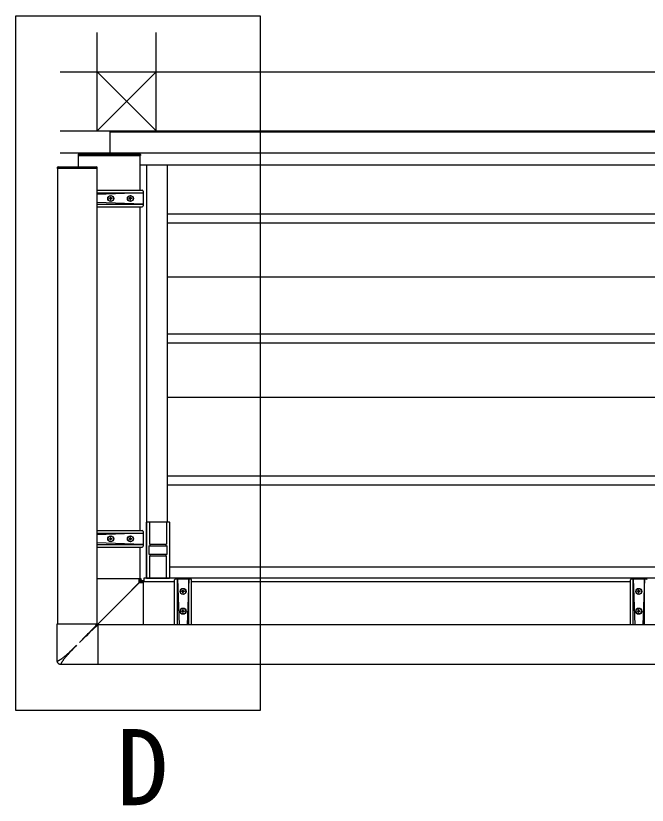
# Model space of a CAD drawing. Units: millimetres, scale not verified. Extents: x -693 to 693, y -1120 to 1121.
# Drawn here: x 286.8 to 342.9, y 546.9 to 617 of the extents above; entities that cross this region are included whole.
import ezdxf
from ezdxf.enums import TextEntityAlignment as Align

# ---------------------------------------------------------------- set-up
doc = ezdxf.new("R2010")
doc.units = ezdxf.units.MM
doc.header["$LTSCALE"] = 6
doc.layers.add('0-5_YKK_A1', color=4, linetype='Continuous')
doc.styles.add('ＭＳ ゴシック', font='')
doc.styles.get('ＭＳ ゴシック').set_extended_font_data('MS Gothic')

msp = doc.modelspace()

# ---------------------------------------------------------------- linework, layer by layer
at = {"layer": '0-5_YKK_A1'}
for p, q in [((294.077, 606.804), (294.077, 615.554)), ((299.327, 606.804), (299.327, 615.554)), ((290.777, 612.054), (501.452, 612.054)), ((294.077, 612.054), (299.327, 606.804)), ((299.327, 612.054), (294.077, 606.804)), ((290.777, 606.804), (501.452, 606.804)), ((295.202, 606.804), (571.202, 606.804)), ((295.202, 606.804), (295.202, 604.754)), ((501.452, 606.704), (295.202, 606.704)), ((290.777, 604.854), (501.452, 604.854)), ((292.428, 604.754), (292.499, 604.754)), ((292.428, 604.754), (292.499, 604.754)), ((292.499, 604.754), (297.806, 604.754)), ((292.499, 604.754), (297.806, 604.754)), ((297.806, 604.754), (297.869, 604.754)), ((297.806, 604.754), (297.869, 604.754)), ((292.378, 604.707), (292.373, 604.629)), ((292.378, 604.707), (292.373, 604.629)), ((292.373, 604.629), (297.923, 604.629)), ((292.373, 604.629), (297.923, 604.629)), ((292.402, 603.604), (292.402, 604.629)), ((297.902, 601.554), (297.902, 604.629)), ((297.919, 604.707), (297.923, 604.629)), ((297.919, 604.707), (297.923, 604.629)), ((290.527, 603.504), (290.527, 603.529)), ((290.527, 603.504), (294.077, 603.504)), ((290.602, 603.604), (294.002, 603.604)), ((294.052, 603.473), (294.052, 563.004)), ((294.077, 603.504), (294.077, 603.529)), ((297.902, 603.804), (431.906, 603.804)), ((298.452, 603.804), (298.452, 567.054)), ((300.277, 603.804), (300.277, 572.054)), ((294.052, 601.554), (297.952, 601.554)), ((298.152, 601.304), (294.052, 601.161)), ((294.052, 601.304), (298.152, 601.304)), ((297.952, 601.554), (298.056, 601.551)), ((298.152, 601.451), (298.152, 600.158)), ((295.152, 600.789), (295.152, 600.819)), ((295.222, 600.819), (295.152, 600.819)), ((295.222, 600.789), (295.152, 600.789)), ((295.262, 600.859), (295.262, 600.929)), ((295.292, 600.929), (295.262, 600.929)), ((295.292, 600.859), (295.292, 600.929)), ((295.292, 600.679), (295.292, 600.749)), ((295.402, 600.819), (295.332, 600.819)), ((295.402, 600.789), (295.332, 600.789)), ((295.402, 600.789), (295.402, 600.819)), ((296.902, 600.789), (296.902, 600.819)), ((296.972, 600.819), (296.902, 600.819)), ((296.972, 600.789), (296.902, 600.789)), ((297.012, 600.859), (297.012, 600.929)), ((297.042, 600.929), (297.012, 600.929)), ((297.042, 600.859), (297.042, 600.929)), ((297.042, 600.679), (297.042, 600.749)), ((297.152, 600.819), (297.082, 600.819)), ((297.152, 600.789), (297.082, 600.789)), ((297.152, 600.789), (297.152, 600.819)), ((298.152, 600.304), (294.052, 600.448)), ((294.052, 600.304), (298.152, 600.304)), ((294.052, 600.054), (297.952, 600.054)), ((297.902, 571.304), (297.902, 600.054)), ((297.952, 600.054), (298.056, 600.058)), ((429.702, 599.404), (300.277, 599.404)), ((429.702, 598.604), (300.277, 598.604)), ((429.702, 593.804), (300.277, 593.804)), ((429.702, 588.754), (300.277, 588.754)), ((429.702, 587.954), (300.277, 587.954)), ((429.702, 583.129), (300.277, 583.129)), ((429.702, 576.129), (300.277, 576.129)), ((429.702, 575.329), (300.277, 575.329)), ((298.452, 567.069), (298.452, 572.039)), ((298.467, 572.054), (300.487, 572.054)), ((298.727, 572.054), (298.727, 570.079)), ((300.227, 572.039), (298.727, 572.039)), ((300.227, 572.054), (300.227, 570.079)), ((300.502, 572.039), (300.502, 567.069)), ((294.052, 571.304), (297.952, 571.304)), ((298.152, 571.054), (294.052, 570.911)), ((294.052, 571.054), (298.152, 571.054)), ((297.952, 571.304), (298.056, 571.301)), ((298.152, 571.201), (298.152, 569.908)), ((295.152, 570.539), (295.152, 570.569)), ((295.222, 570.569), (295.152, 570.569)), ((295.222, 570.539), (295.152, 570.539)), ((295.262, 570.609), (295.262, 570.679)), ((295.292, 570.679), (295.262, 570.679)), ((295.292, 570.609), (295.292, 570.679)), ((295.292, 570.429), (295.292, 570.499)), ((295.402, 570.569), (295.332, 570.569)), ((295.402, 570.539), (295.332, 570.539)), ((295.402, 570.539), (295.402, 570.569)), ((296.902, 570.539), (296.902, 570.569)), ((296.972, 570.569), (296.902, 570.569)), ((296.972, 570.539), (296.902, 570.539)), ((297.012, 570.609), (297.012, 570.679)), ((297.042, 570.679), (297.012, 570.679)), ((297.042, 570.609), (297.042, 570.679)), ((297.042, 570.429), (297.042, 570.499)), ((297.152, 570.569), (297.082, 570.569)), ((297.152, 570.539), (297.082, 570.539)), ((297.152, 570.539), (297.152, 570.569)), ((298.152, 570.054), (294.052, 570.198)), ((294.052, 570.054), (298.152, 570.054)), ((294.052, 569.804), (297.952, 569.804)), ((297.902, 567.004), (297.902, 569.804)), ((297.952, 569.804), (298.056, 569.808)), ((298.652, 569.879), (298.652, 569.229)), ((298.703, 569.929), (298.745, 569.929)), ((300.202, 570.054), (298.752, 570.054)), ((300.136, 569.929), (300.21, 569.929)), ((300.21, 569.929), (300.252, 569.929)), ((300.302, 569.229), (300.302, 569.879)), ((298.745, 569.179), (298.703, 569.179)), ((298.819, 569.179), (298.745, 569.179)), ((298.752, 569.054), (300.202, 569.054)), ((300.136, 569.179), (298.819, 569.179)), ((300.21, 569.179), (300.136, 569.179)), ((300.252, 569.179), (300.21, 569.179)), ((300.227, 567.054), (300.227, 569.029)), ((300.502, 568.079), (429.652, 568.079)), ((297.991, 567.004), (294.052, 567.004)), ((297.816, 566.676), (297.816, 567.004)), ((297.927, 566.854), (297.927, 567.004)), ((297.991, 566.918), (297.927, 566.854)), ((297.991, 566.918), (297.991, 567.004)), ((298.002, 566.779), (298.066, 566.843)), ((298.066, 566.843), (298.152, 566.843)), ((298.152, 566.843), (298.152, 562.904)), ((431.702, 567.054), (298.202, 567.054)), ((298.202, 567.054), (298.202, 566.754)), ((298.467, 567.054), (300.487, 567.054)), ((298.727, 567.069), (300.227, 567.069)), ((300.952, 566.804), (300.956, 566.908)), ((301.056, 567.004), (302.349, 567.004)), ((301.202, 567.004), (301.345, 562.904)), ((301.202, 562.904), (301.202, 567.004)), ((302.202, 567.004), (302.059, 562.904)), ((302.202, 562.904), (302.202, 567.004)), ((302.452, 566.804), (302.449, 566.908)), ((341.452, 566.804), (341.456, 566.908)), ((341.556, 567.004), (342.849, 567.004)), ((341.702, 567.004), (341.845, 562.904)), ((341.702, 562.904), (341.702, 567.004)), ((342.702, 567.004), (342.559, 562.904)), ((342.702, 562.904), (342.702, 567.004)), ((297.824, 566.668), (298.152, 566.668)), ((298.002, 566.779), (298.152, 566.779)), ((298.152, 566.754), (300.952, 566.754)), ((300.952, 562.904), (300.952, 566.804)), ((302.452, 562.904), (302.452, 566.804)), ((302.452, 566.754), (341.452, 566.754)), ((341.452, 562.904), (341.452, 566.804)), ((301.577, 565.864), (301.577, 565.894)), ((301.647, 565.894), (301.577, 565.894)), ((301.647, 565.864), (301.577, 565.864)), ((301.687, 565.934), (301.687, 566.004)), ((301.717, 566.004), (301.687, 566.004)), ((301.717, 565.934), (301.717, 566.004)), ((301.717, 565.754), (301.717, 565.824)), ((301.827, 565.894), (301.757, 565.894)), ((301.827, 565.864), (301.757, 565.864)), ((301.827, 565.864), (301.827, 565.894)), ((342.077, 565.864), (342.077, 565.894)), ((342.147, 565.894), (342.077, 565.894)), ((342.147, 565.864), (342.077, 565.864)), ((342.187, 565.934), (342.187, 566.004)), ((342.217, 566.004), (342.187, 566.004)), ((342.217, 565.934), (342.217, 566.004)), ((342.217, 565.754), (342.217, 565.824)), ((342.327, 565.894), (342.257, 565.894)), ((342.327, 565.864), (342.257, 565.864)), ((342.327, 565.864), (342.327, 565.894)), ((301.577, 564.114), (301.577, 564.144)), ((301.647, 564.144), (301.577, 564.144)), ((301.647, 564.114), (301.577, 564.114)), ((301.687, 564.184), (301.687, 564.254)), ((301.717, 564.254), (301.687, 564.254)), ((301.717, 564.184), (301.717, 564.254)), ((301.717, 564.004), (301.717, 564.074)), ((301.827, 564.144), (301.757, 564.144)), ((301.827, 564.114), (301.757, 564.114)), ((301.827, 564.114), (301.827, 564.144)), ((342.077, 564.114), (342.077, 564.144)), ((342.147, 564.144), (342.077, 564.144)), ((342.147, 564.114), (342.077, 564.114)), ((342.187, 564.184), (342.187, 564.254)), ((342.217, 564.254), (342.187, 564.254)), ((342.217, 564.184), (342.217, 564.254)), ((342.217, 564.004), (342.217, 564.074)), ((342.327, 564.144), (342.257, 564.144)), ((342.327, 564.114), (342.257, 564.114)), ((342.327, 564.114), (342.327, 564.144)), ((290.527, 559.679), (290.527, 563.004)), ((290.532, 563.004), (294.077, 563.004)), ((293.827, 562.722), (293.768, 562.659)), ((293.879, 562.778), (293.827, 562.722)), ((293.908, 562.715), (293.87, 562.679)), ((293.924, 562.828), (293.879, 562.778)), ((293.943, 562.747), (293.908, 562.715)), ((293.963, 562.871), (293.924, 562.828)), ((293.976, 562.776), (293.943, 562.747)), ((293.985, 562.896), (293.963, 562.871)), ((294.005, 562.803), (293.976, 562.776)), ((294.005, 562.918), (293.985, 562.896)), ((294.022, 562.938), (294.005, 562.918)), ((294.11, 562.895), (294.094, 562.882)), ((294.152, 559.384), (294.152, 562.929)), ((432.577, 562.904), (294.152, 562.904)), ((293.097, 561.96), (292.981, 561.84)), ((293.21, 562.076), (293.097, 561.96)), ((293.319, 562.188), (293.21, 562.076)), ((293.473, 562.348), (293.319, 562.188)), ((293.629, 562.51), (293.473, 562.348)), ((293.784, 562.599), (293.736, 562.555)), ((294.152, 559.379), (290.827, 559.379)), ((432.577, 559.404), (294.152, 559.404))]:
    msp.add_line(p, q, dxfattribs=at)
msp.add_lwpolyline([(286.838, 617.038), (308.553, 617.038), (308.553, 555.3), (286.838, 555.3)], close=True, dxfattribs=at)
for points in [[(290.552, 603.473), (290.552, 563.004), (294.052, 563.004)], [(295.292, 600.679), (295.262, 600.679), (295.262, 600.749)], [(297.042, 600.679), (297.012, 600.679), (297.012, 600.749)], [(295.292, 570.429), (295.262, 570.429), (295.262, 570.499)], [(297.042, 570.429), (297.012, 570.429), (297.012, 570.499)], [(298.727, 570.079), (298.752, 570.079), (298.752, 569.929)], [(298.745, 569.929), (298.819, 569.929), (300.136, 569.929)], [(300.202, 569.929), (300.202, 570.079), (300.227, 570.079)], [(298.752, 569.179), (298.752, 569.029), (298.727, 569.029), (298.727, 567.054)], [(300.227, 569.029), (300.202, 569.029), (300.202, 569.179)], [(297.927, 566.854), (297.924, 566.849), (297.917, 566.838), (297.906, 566.821), (297.893, 566.799), (297.876, 566.773), (297.858, 566.743), (297.837, 566.711), (297.816, 566.676)], [(297.816, 566.676), (296.491, 565.349), (295.163, 564.02), (294.099, 562.953)], [(294.101, 562.951), (295.168, 564.015), (296.497, 565.343), (297.824, 566.668)], [(297.824, 566.668), (297.858, 566.69), (297.891, 566.71), (297.921, 566.729), (297.947, 566.745), (297.969, 566.759), (297.986, 566.769), (297.997, 566.776), (298.002, 566.779)], [(301.717, 565.754), (301.687, 565.754), (301.687, 565.824)], [(342.217, 565.754), (342.187, 565.754), (342.187, 565.824)], [(301.717, 564.004), (301.687, 564.004), (301.687, 564.074)], [(342.217, 564.004), (342.187, 564.004), (342.187, 564.074)], [(293.768, 562.659), (293.703, 562.588), (293.629, 562.51)], [(293.87, 562.679), (293.829, 562.641), (293.784, 562.599)], [(294.055, 562.848), (294.031, 562.826), (294.005, 562.803)], [(294.077, 563.004), (294.076, 563.003), (294.074, 563), (294.072, 562.998), (294.07, 562.994), (294.067, 562.99), (294.063, 562.986), (294.059, 562.981), (294.054, 562.975), (294.049, 562.969), (294.043, 562.962), (294.037, 562.954), (294.022, 562.938)], [(294.094, 562.882), (294.076, 562.866), (294.055, 562.848)], [(294.077, 563.004), (294.078, 562.993), (294.082, 562.981), (294.087, 562.968), (294.095, 562.957), (294.105, 562.947), (294.116, 562.939), (294.128, 562.934), (294.141, 562.931), (294.152, 562.929)], [(294.152, 562.929), (294.151, 562.928), (294.148, 562.926), (294.145, 562.924), (294.142, 562.922), (294.138, 562.919), (294.134, 562.915), (294.129, 562.911), (294.123, 562.906), (294.117, 562.901), (294.11, 562.895)], [(293.658, 562.481), (293.481, 562.31), (293.301, 562.137), (293.111, 561.952), (292.914, 561.76), (292.712, 561.562), (292.508, 561.359)], [(293.736, 562.555), (293.685, 562.507), (293.658, 562.481)], [(292.981, 561.84), (292.921, 561.78), (292.861, 561.719), (292.801, 561.657), (292.74, 561.595), (292.679, 561.533), (292.617, 561.47), (292.555, 561.408)], [(292.242, 561.094), (292.181, 561.034), (292.121, 560.975), (292.061, 560.916), (292.001, 560.858), (291.941, 560.801), (291.882, 560.745), (291.824, 560.69), (291.767, 560.636), (291.71, 560.582), (291.654, 560.531), (291.599, 560.48), (291.545, 560.431), (291.492, 560.382), (291.439, 560.335), (291.388, 560.29), (291.338, 560.245), (291.289, 560.202), (291.241, 560.16), (291.194, 560.12), (291.148, 560.081), (291.103, 560.043), (291.059, 560.006), (291.017, 559.971), (290.975, 559.937)], [(292.242, 561.094), (292.182, 561.033), (292.123, 560.973), (292.064, 560.913), (292.006, 560.853), (291.949, 560.794), (291.893, 560.735), (291.838, 560.676), (291.783, 560.619), (291.73, 560.562), (291.679, 560.506), (291.628, 560.451), (291.578, 560.397), (291.53, 560.344), (291.483, 560.291), (291.438, 560.24), (291.393, 560.19), (291.35, 560.141), (291.308, 560.093), (291.268, 560.046), (291.229, 560), (291.191, 559.955), (291.154, 559.911), (291.119, 559.869), (291.085, 559.827)], [(290.975, 559.937), (290.959, 559.925), (290.927, 559.902), (290.904, 559.886), (290.883, 559.87), (290.861, 559.856), (290.841, 559.842), (290.821, 559.828), (290.802, 559.815), (290.784, 559.803), (290.766, 559.792), (290.749, 559.781), (290.733, 559.771), (290.717, 559.761), (290.702, 559.752), (290.688, 559.744), (290.674, 559.736), (290.661, 559.729), (290.649, 559.722), (290.637, 559.716), (290.626, 559.71), (290.615, 559.705), (290.606, 559.701), (290.596, 559.697), (290.588, 559.694), (290.58, 559.691), (290.573, 559.688), (290.567, 559.687), (290.561, 559.685), (290.556, 559.684), (290.551, 559.684), (290.547, 559.683), (290.543, 559.684), (290.54, 559.684), (290.537, 559.685), (290.535, 559.686), (290.533, 559.687), (290.531, 559.688), (290.53, 559.69), (290.529, 559.692)], [(291.085, 559.827), (291.061, 559.795), (291.05, 559.779)], [(290.529, 559.692), (290.528, 559.694), (290.528, 559.696), (290.527, 559.698), (290.527, 559.701)], [(290.847, 559.379), (290.813, 559.381), (290.779, 559.386), (290.744, 559.395), (290.71, 559.409), (290.678, 559.426), (290.647, 559.447), (290.62, 559.471), (290.595, 559.499), (290.574, 559.529), (290.557, 559.562), (290.543, 559.596), (290.534, 559.63), (290.529, 559.665), (290.527, 559.699)], [(291.05, 559.779), (291.034, 559.757), (291.018, 559.735), (291.004, 559.714), (290.989, 559.693), (290.976, 559.673), (290.963, 559.654), (290.951, 559.636), (290.94, 559.618), (290.929, 559.601), (290.919, 559.585), (290.909, 559.569), (290.9, 559.554), (290.892, 559.54), (290.884, 559.526), (290.877, 559.513), (290.87, 559.501), (290.864, 559.489), (290.858, 559.478), (290.853, 559.468), (290.849, 559.458), (290.845, 559.448), (290.841, 559.44), (290.839, 559.432), (290.836, 559.425), (290.834, 559.419), (290.833, 559.413), (290.832, 559.408), (290.832, 559.403), (290.831, 559.399), (290.831, 559.395), (290.832, 559.392), (290.833, 559.389), (290.833, 559.387), (290.835, 559.385), (290.836, 559.383), (290.838, 559.382), (290.839, 559.381), (290.841, 559.38), (290.844, 559.38)], [(290.844, 559.38), (290.846, 559.379), (290.849, 559.379)]]:
    msp.add_lwpolyline(points, dxfattribs=at)
for centre in [(295.277, 600.804), (297.027, 600.804), (295.277, 570.554), (297.027, 570.554), (301.702, 565.879), (342.202, 565.879), (301.702, 564.129), (342.202, 564.129)]:
    msp.add_circle(centre, 0.25, dxfattribs=at)
for centre, radius, start, end in [((292.428, 604.704), 0.05, 90, 176.5), ((292.428, 604.704), 0.05, 90, 176.5), ((297.869, 604.704), 0.05, 3.5, 90), ((297.869, 604.704), 0.05, 3.5, 90), ((290.602, 603.529), 0.075, 90, 180), ((294.002, 603.529), 0.075, 0, 90), ((298.052, 601.451), 0.1, 0, 88), ((295.222, 600.859), 0.04, 270, 0), ((295.222, 600.749), 0.04, 0, 89.99891), ((295.332, 600.859), 0.04, 180, 270), ((295.332, 600.749), 0.04, 89.99891, 180), ((296.972, 600.859), 0.04, 270, 0), ((296.972, 600.749), 0.04, 0, 89.99891), ((297.082, 600.859), 0.04, 180, 270), ((297.082, 600.749), 0.04, 89.99891, 180), ((298.052, 600.158), 0.1, 272, 0), ((298.467, 572.039), 0.015, 90, 180), ((300.487, 572.039), 0.015, 0, 90), ((298.052, 571.201), 0.1, 0, 88), ((295.222, 570.609), 0.04, 270, 0), ((295.222, 570.499), 0.04, 0, 89.99891), ((295.332, 570.609), 0.04, 180, 270), ((295.332, 570.499), 0.04, 89.99891, 180), ((296.972, 570.609), 0.04, 270, 0), ((296.972, 570.499), 0.04, 0, 89.99891), ((297.082, 570.609), 0.04, 180, 270), ((297.082, 570.499), 0.04, 89.99891, 180), ((298.052, 569.908), 0.1, 272, 0), ((298.002, 566.854), 0.0752, 180.24953, 269.7505), ((298.467, 567.069), 0.015, 180, 270), ((300.487, 567.069), 0.015, 270, 0), ((301.056, 566.904), 0.1, 90, 178), ((302.349, 566.904), 0.1, 2, 90), ((341.556, 566.904), 0.1, 90, 178), ((342.849, 566.904), 0.1, 2, 90), ((298.503, 567.355), 0.966, 224.65514, 225.34421), ((301.647, 565.934), 0.04, 270, 0), ((301.647, 565.824), 0.04, 0, 89.99891), ((301.757, 565.934), 0.04, 180, 270), ((301.757, 565.824), 0.04, 89.99891, 180), ((342.147, 565.934), 0.04, 270, 0), ((342.147, 565.824), 0.04, 0, 89.99891), ((342.257, 565.934), 0.04, 180, 270), ((342.257, 565.824), 0.04, 89.99891, 180), ((301.647, 564.184), 0.04, 270, 0), ((301.647, 564.074), 0.04, 0, 89.99891), ((301.757, 564.184), 0.04, 180, 270), ((301.757, 564.074), 0.04, 89.99891, 180), ((342.147, 564.184), 0.04, 270, 0), ((342.147, 564.074), 0.04, 0, 89.99891), ((342.257, 564.184), 0.04, 180, 270), ((342.257, 564.074), 0.04, 89.99891, 180)]:
    msp.add_arc(centre, radius, start, end, dxfattribs=at)
for centre, major_axis, ratio in [((295.277, 600.804), (-0.274, 0), 0.956876), ((297.027, 600.804), (-0.274, 0), 0.95687), ((295.277, 570.554), (-0.274, 0), 0.956876), ((297.027, 570.554), (-0.274, 0), 0.95687), ((301.702, 565.879), (0, -0.274), 0.95687), ((342.202, 565.879), (0, -0.274), 0.95687), ((301.702, 564.129), (0, -0.274), 0.956876), ((342.202, 564.129), (0, -0.274), 0.956876)]:
    msp.add_ellipse(centre, major_axis=major_axis, ratio=ratio, dxfattribs=at)
for centre, major_axis, ratio, start_param, end_param in [((298.703, 569.879), (-0.0508, 0), 0.984808, 4.712389, 6.283185), ((300.252, 569.879), (-0.0508, 0), 0.984808, 3.141593, 4.712389), ((298.703, 569.229), (-0.0508, 0), 0.984808, 6.283185, 7.853982), ((300.252, 569.229), (-0.0508, 0), 0.984808, 1.570796, 3.141593), ((298.066, 566.918), (0.0532, 0.0532), 0.99628, 2.358058, 3.925127)]:
    msp.add_ellipse(centre, major_axis=major_axis, ratio=ratio, start_param=start_param, end_param=end_param, dxfattribs=at)

# ---------------------------------------------------------------- texts
at = {"layer": '0-5_YKK_A1', "style": 'ＭＳ ゴシック'}
msp.add_text('D', height=6.768, dxfattribs=at).set_placement((295.786, 544.855), align=Align.BOTTOM_LEFT)

doc.saveas('drawing.dxf')
